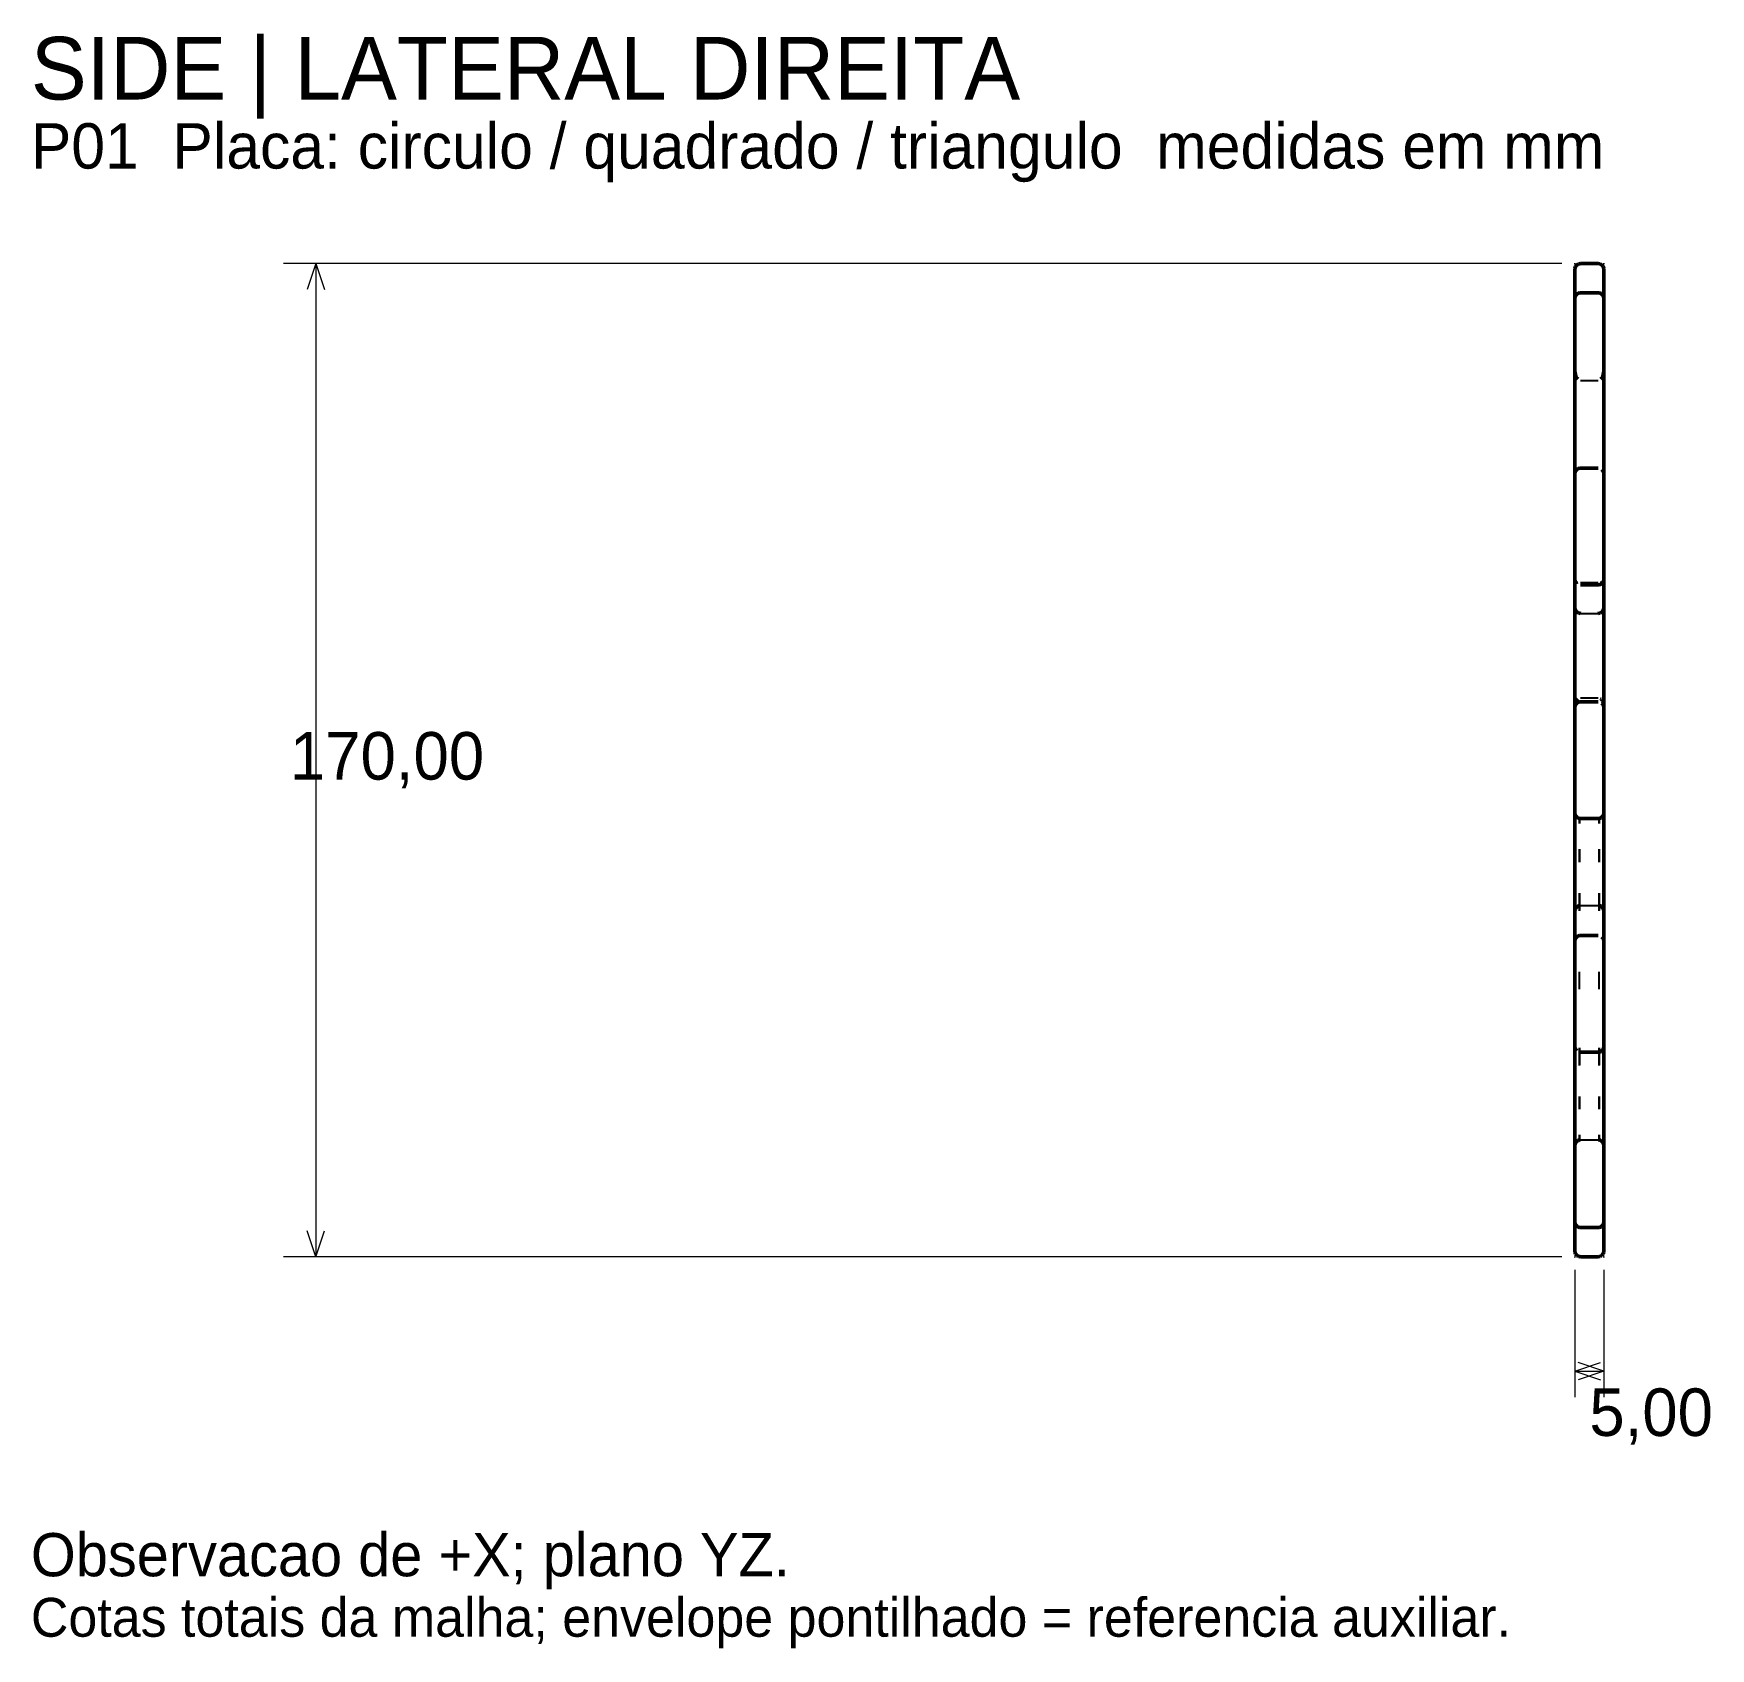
# Model space of a CAD drawing. Header units: millimetres. Extents: x 14 to 302, y 5 to 281.
import ezdxf

# ---------------------------------------------------------------- set-up
doc = ezdxf.new("R2010")
doc.units = ezdxf.units.MM
doc.linetypes.add('DOTTED', pattern=[1, 0, -1])
doc.linetypes.add('HIDDEN', pattern=[4.5, 3, -1.5])
for name, color, linetype, lineweight in [('HIDDEN', 8, 'HIDDEN', 25), ('REFERENCE', 8, 'DOTTED', 13), ('TEXT', 7, 'CONTINUOUS', 18), ('THIN', 7, 'CONTINUOUS', 18), ('VISIBLE', 7, 'CONTINUOUS', 50)]:
    doc.layers.add(name, color=color, linetype=linetype, lineweight=lineweight)

msp = doc.modelspace()

# ---------------------------------------------------------------- linework, layer by layer
at = {"layer": 'HIDDEN'}
for p, q in [((278.5, 236.57), (278.43, 236.41)), ((278.5, 236.57), (278.43, 236.41)), ((278.5, 236.57), (278.43, 236.41)), ((278.5, 236.57), (278.43, 236.41)), ((278.6, 236.71), (278.5, 236.57)), ((278.6, 236.71), (278.5, 236.57)), ((278.6, 236.71), (278.5, 236.57)), ((278.6, 236.71), (278.5, 236.57)), ((278.73, 236.83), (278.6, 236.71)), ((278.73, 236.83), (278.6, 236.71)), ((278.73, 236.83), (278.6, 236.71)), ((278.73, 236.83), (278.6, 236.71)), ((279.37, 237.07), (279.2, 237.05)), ((279.37, 237.07), (279.2, 237.05)), ((279.37, 237.07), (279.2, 237.05)), ((279.37, 237.07), (282.37, 237.07)), ((279.37, 237.07), (282.37, 237.07)), ((279.37, 237.07), (282.37, 237.07)), ((279.37, 237.07), (282.37, 237.07)), ((279.37, 237.07), (282.37, 237.07)), ((279.37, 237.07), (282.37, 237.07)), ((279.37, 237.07), (282.37, 237.07)), ((282.54, 237.05), (282.37, 237.07)), ((282.54, 237.05), (282.37, 237.07)), ((282.54, 237.05), (282.37, 237.07)), ((283.01, 236.83), (283.14, 236.71)), ((283.01, 236.83), (283.14, 236.71)), ((283.01, 236.83), (283.14, 236.71)), ((283.01, 236.83), (283.14, 236.71)), ((283.14, 236.71), (283.24, 236.57)), ((283.14, 236.71), (283.24, 236.57)), ((283.14, 236.71), (283.24, 236.57)), ((283.14, 236.71), (283.24, 236.57)), ((283.24, 236.57), (283.31, 236.41)), ((283.24, 236.57), (283.31, 236.41)), ((283.24, 236.57), (283.31, 236.41)), ((283.24, 236.57), (283.31, 236.41)), ((279.37, 222.07), (282.37, 222.07)), ((278.73, 206.83), (278.6, 206.71)), ((279.37, 207.07), (282.37, 207.07)), ((283.01, 206.83), (283.14, 206.71)), ((278.5, 206.57), (278.43, 206.41)), ((278.6, 206.71), (278.5, 206.57)), ((283.14, 206.71), (283.24, 206.57)), ((283.24, 206.57), (283.31, 206.41)), ((278.5, 187.57), (278.43, 187.72)), ((278.6, 187.42), (278.5, 187.57)), ((278.73, 187.3), (278.6, 187.42)), ((278.66, 187.41), (278.78, 187.44)), ((278.78, 187.44), (278.92, 187.46)), ((279.37, 187.5), (282.37, 187.5)), ((279.37, 187.07), (282.37, 187.07)), ((282.82, 187.46), (282.71, 187.48)), ((283.01, 187.3), (283.14, 187.42)), ((283.14, 187.42), (283.24, 187.57)), ((283.24, 187.57), (283.31, 187.72)), ((278.5, 182.68), (278.43, 182.84)), ((278.6, 182.54), (278.5, 182.68)), ((278.73, 182.42), (278.6, 182.54)), ((279.2, 182.2), (279.37, 182.18)), ((279.37, 182.18), (282.37, 182.18)), ((279.37, 182.18), (282.37, 182.18)), ((282.37, 182.18), (282.54, 182.2)), ((283.01, 182.42), (283.14, 182.54)), ((283.14, 182.54), (283.24, 182.68)), ((283.24, 182.68), (283.31, 182.84)), ((278.5, 166.57), (278.43, 166.41)), ((278.6, 166.71), (278.5, 166.57)), ((278.73, 166.83), (278.6, 166.71)), ((279.37, 167.73), (282.37, 167.73)), ((279.37, 167.07), (282.37, 167.07)), ((283.01, 166.83), (283.14, 166.71)), ((283.14, 166.71), (283.24, 166.57)), ((283.24, 166.57), (283.31, 166.41)), ((278.5, 147.57), (278.43, 147.72)), ((278.6, 147.42), (278.5, 147.57)), ((278.73, 147.3), (278.6, 147.42)), ((279.2, 147.08), (279.37, 147.07)), ((279.2, 146.22), (279.2, 146.86)), ((279.2, 146.86), (279.2, 146.22)), ((279.37, 147.07), (282.37, 147.07)), ((279.37, 147.07), (282.37, 147.07)), ((282.37, 147.07), (282.54, 147.08)), ((282.54, 146.86), (282.54, 146.22)), ((282.54, 146.22), (282.54, 146.86)), ((283.01, 147.3), (283.14, 147.42)), ((283.14, 147.42), (283.24, 147.57)), ((283.24, 147.57), (283.31, 147.72)), ((279.2, 139.62), (279.2, 141.83)), ((279.2, 141.83), (279.2, 139.62)), ((282.54, 139.62), (282.54, 141.83)), ((282.54, 141.83), (282.54, 139.62)), ((279.03, 132.12), (278.92, 132.07)), ((279.21, 132.17), (279.06, 132.13)), ((279.2, 131.28), (279.2, 134.31)), ((279.2, 134.31), (279.2, 131.28)), ((279.37, 132.18), (279.2, 132.17)), ((279.37, 132.18), (282.37, 132.18)), ((279.37, 132.18), (282.37, 132.18)), ((282.54, 132.17), (282.37, 132.18)), ((282.54, 131.28), (282.54, 134.31)), ((282.54, 134.31), (282.54, 131.28)), ((278.43, 131.53), (278.48, 131.64)), ((283.01, 131.95), (283.14, 131.83)), ((283.14, 131.83), (283.24, 131.68)), ((283.24, 131.68), (283.31, 131.53)), ((278.5, 126.57), (278.43, 126.41)), ((278.6, 126.71), (278.5, 126.57)), ((278.73, 126.83), (278.6, 126.71)), ((279.37, 127.07), (282.37, 127.07)), ((283.01, 126.83), (283.14, 126.71)), ((283.14, 126.71), (283.24, 126.57)), ((283.24, 126.57), (283.31, 126.41)), ((279.2, 117.84), (279.2, 121.29)), ((279.2, 117.84), (279.2, 121.29)), ((282.54, 117.84), (282.54, 121.29)), ((282.54, 117.84), (282.54, 121.29)), ((278.5, 107.57), (278.43, 107.72)), ((278.6, 107.42), (278.5, 107.57)), ((278.73, 107.3), (278.6, 107.42)), ((279.2, 107.85), (279.2, 104.82)), ((279.2, 104.82), (279.2, 107.85)), ((279.37, 107.07), (282.37, 107.07)), ((282.54, 107.85), (282.54, 104.82)), ((282.54, 104.82), (282.54, 107.85)), ((283.01, 107.3), (283.14, 107.42)), ((283.14, 107.42), (283.24, 107.57)), ((283.24, 107.57), (283.31, 107.72)), ((279.2, 99.51), (279.2, 97.3)), ((279.2, 97.3), (279.2, 99.51)), ((282.54, 99.51), (282.54, 97.3)), ((282.54, 97.3), (282.54, 99.51)), ((279.2, 92.91), (279.2, 92.27)), ((279.2, 92.27), (279.2, 92.91)), ((279.2, 92.05), (279.37, 92.07)), ((279.37, 92.07), (282.37, 92.07)), ((282.37, 92.07), (282.54, 92.05)), ((282.54, 92.91), (282.54, 92.27)), ((282.54, 92.27), (282.54, 92.91)), ((278.5, 77.57), (278.43, 77.72)), ((278.5, 77.57), (278.43, 77.72)), ((278.5, 77.57), (278.43, 77.72)), ((278.5, 77.57), (278.43, 77.72)), ((278.6, 77.42), (278.5, 77.57)), ((278.6, 77.42), (278.5, 77.57)), ((278.6, 77.42), (278.5, 77.57)), ((278.6, 77.42), (278.5, 77.57)), ((283.14, 77.42), (283.24, 77.57)), ((283.14, 77.42), (283.24, 77.57)), ((283.14, 77.42), (283.24, 77.57)), ((283.14, 77.42), (283.24, 77.57)), ((283.24, 77.57), (283.31, 77.72)), ((283.24, 77.57), (283.31, 77.72)), ((283.24, 77.57), (283.31, 77.72)), ((283.24, 77.57), (283.31, 77.72)), ((278.73, 77.3), (278.6, 77.42)), ((278.73, 77.3), (278.6, 77.42)), ((278.73, 77.3), (278.6, 77.42)), ((278.73, 77.3), (278.6, 77.42)), ((279.2, 77.08), (279.37, 77.07)), ((279.2, 77.08), (279.37, 77.07)), ((279.2, 77.08), (279.37, 77.07)), ((279.37, 77.07), (282.37, 77.07)), ((279.37, 77.07), (282.37, 77.07)), ((279.37, 77.07), (282.37, 77.07)), ((279.37, 77.07), (282.37, 77.07)), ((279.37, 77.07), (282.37, 77.07)), ((279.37, 77.07), (282.37, 77.07)), ((279.37, 77.07), (282.37, 77.07)), ((282.37, 77.07), (282.54, 77.08)), ((282.37, 77.07), (282.54, 77.08)), ((282.37, 77.07), (282.54, 77.08)), ((283.01, 77.3), (283.14, 77.42)), ((283.01, 77.3), (283.14, 77.42)), ((283.01, 77.3), (283.14, 77.42)), ((283.01, 77.3), (283.14, 77.42))]:
    msp.add_line(p, q, dxfattribs=at)
at = {"layer": 'REFERENCE'}
for p, q in [((278.37, 242.07), (283.37, 242.07)), ((278.37, 72.07), (278.37, 242.07)), ((283.37, 242.07), (283.37, 72.07)), ((283.37, 72.07), (278.37, 72.07))]:
    msp.add_line(p, q, dxfattribs=at)
at = {"layer": 'THIN'}
for p, q in [((276.15, 242.07), (57.28, 242.07)), ((62.83, 242.07), (61.35, 237.63)), ((62.83, 242.07), (62.83, 72.07)), ((62.83, 242.07), (64.3, 237.63)), ((62.83, 72.07), (61.35, 76.5)), ((62.83, 72.07), (64.3, 76.5)), ((276.15, 72.07), (57.28, 72.07)), ((278.37, 69.85), (278.37, 48.04)), ((283.37, 69.85), (283.37, 48.04)), ((278.37, 52.48), (282.8, 53.96)), ((278.37, 52.48), (283.37, 52.48)), ((278.37, 52.48), (282.8, 51)), ((283.37, 52.48), (278.93, 53.96)), ((283.37, 52.48), (278.93, 51))]:
    msp.add_line(p, q, dxfattribs=at)
at = {"layer": 'VISIBLE'}
for p, q in [((278.37, 241.07), (278.38, 241.24)), ((278.37, 241.07), (278.38, 241.24)), ((278.37, 241.07), (278.38, 241.24)), ((278.37, 241.07), (278.38, 241.24)), ((278.38, 241.24), (278.43, 241.41)), ((278.38, 241.24), (278.43, 241.41)), ((278.38, 241.24), (278.43, 241.41)), ((278.38, 241.24), (278.43, 241.41)), ((278.43, 241.41), (278.5, 241.57)), ((278.43, 241.41), (278.5, 241.57)), ((278.43, 241.41), (278.5, 241.57)), ((278.43, 241.41), (278.5, 241.57)), ((278.5, 241.57), (278.6, 241.71)), ((278.5, 241.57), (278.6, 241.71)), ((278.5, 241.57), (278.6, 241.71)), ((278.5, 241.57), (278.6, 241.71)), ((278.6, 241.71), (278.73, 241.83)), ((278.6, 241.71), (278.73, 241.83)), ((278.6, 241.71), (278.73, 241.83)), ((278.6, 241.71), (278.73, 241.83)), ((278.73, 241.83), (278.87, 241.93)), ((278.73, 241.83), (278.87, 241.93)), ((278.73, 241.83), (278.87, 241.93)), ((278.73, 241.83), (278.87, 241.93)), ((278.87, 241.93), (279.03, 242)), ((278.87, 241.93), (279.03, 242)), ((278.87, 241.93), (279.03, 242)), ((278.87, 241.93), (279.03, 242)), ((279.03, 242), (279.2, 242.05)), ((279.03, 242), (279.2, 242.05)), ((279.03, 242), (279.2, 242.05)), ((279.03, 242), (279.2, 242.05)), ((279.2, 242.05), (279.37, 242.07)), ((279.2, 242.05), (279.37, 242.07)), ((279.2, 242.05), (279.37, 242.07)), ((279.2, 242.05), (279.37, 242.07)), ((279.37, 242.07), (282.37, 242.07)), ((279.37, 242.07), (282.37, 242.07)), ((279.37, 242.07), (282.37, 242.07)), ((279.37, 242.07), (282.37, 242.07)), ((282.37, 242.07), (282.54, 242.05)), ((282.37, 242.07), (282.54, 242.05)), ((282.37, 242.07), (282.54, 242.05)), ((282.37, 242.07), (282.54, 242.05)), ((282.54, 242.05), (282.71, 242)), ((282.54, 242.05), (282.71, 242)), ((282.54, 242.05), (282.71, 242)), ((282.54, 242.05), (282.71, 242)), ((282.71, 242), (282.87, 241.93)), ((282.71, 242), (282.87, 241.93)), ((282.71, 242), (282.87, 241.93)), ((282.71, 242), (282.87, 241.93)), ((282.87, 241.93), (283.01, 241.83)), ((282.87, 241.93), (283.01, 241.83)), ((282.87, 241.93), (283.01, 241.83)), ((282.87, 241.93), (283.01, 241.83)), ((283.01, 241.83), (283.14, 241.71)), ((283.01, 241.83), (283.14, 241.71)), ((283.01, 241.83), (283.14, 241.71)), ((283.01, 241.83), (283.14, 241.71)), ((283.14, 241.71), (283.24, 241.57)), ((283.14, 241.71), (283.24, 241.57)), ((283.14, 241.71), (283.24, 241.57)), ((283.14, 241.71), (283.24, 241.57)), ((283.24, 241.57), (283.31, 241.41)), ((283.24, 241.57), (283.31, 241.41)), ((283.24, 241.57), (283.31, 241.41)), ((283.24, 241.57), (283.31, 241.41)), ((283.31, 241.41), (283.35, 241.24)), ((283.31, 241.41), (283.35, 241.24)), ((283.31, 241.41), (283.35, 241.24)), ((283.31, 241.41), (283.35, 241.24)), ((283.35, 241.24), (283.37, 241.07)), ((283.35, 241.24), (283.37, 241.07)), ((283.35, 241.24), (283.37, 241.07)), ((283.35, 241.24), (283.37, 241.07)), ((278.37, 236.07), (278.37, 241.07)), ((278.37, 236.07), (278.37, 241.07)), ((278.37, 236.07), (278.37, 241.07)), ((278.37, 236.07), (278.37, 241.07)), ((283.37, 236.07), (283.37, 241.07)), ((283.37, 236.07), (283.37, 241.07)), ((283.37, 236.07), (283.37, 241.07)), ((283.37, 236.07), (283.37, 241.07)), ((278.37, 236.07), (278.38, 236.24)), ((278.37, 236.07), (278.38, 236.24)), ((278.37, 236.07), (278.38, 236.24)), ((278.37, 236.07), (278.38, 236.24)), ((278.37, 236.07), (278.38, 236.24)), ((278.37, 206.07), (278.37, 236.07)), ((278.38, 236.24), (278.43, 236.41)), ((278.38, 236.24), (278.43, 236.41)), ((278.38, 236.24), (278.43, 236.41)), ((278.38, 236.24), (278.43, 236.41)), ((278.38, 236.24), (278.43, 236.41)), ((278.43, 236.41), (278.5, 236.57)), ((278.43, 236.41), (278.5, 236.57)), ((278.43, 236.41), (278.5, 236.57)), ((278.43, 236.41), (278.5, 236.57)), ((278.43, 236.41), (278.5, 236.57)), ((278.5, 236.57), (278.6, 236.71)), ((278.5, 236.57), (278.6, 236.71)), ((278.5, 236.57), (278.6, 236.71)), ((278.5, 236.57), (278.6, 236.71)), ((278.5, 236.57), (278.6, 236.71)), ((278.6, 236.71), (278.73, 236.83)), ((278.6, 236.71), (278.73, 236.83)), ((278.6, 236.71), (278.73, 236.83)), ((278.6, 236.71), (278.73, 236.83)), ((278.6, 236.71), (278.73, 236.83)), ((278.87, 236.93), (278.73, 236.83)), ((278.87, 236.93), (278.73, 236.83)), ((278.87, 236.93), (278.73, 236.83)), ((278.87, 236.93), (278.73, 236.83)), ((278.73, 236.83), (278.87, 236.93)), ((279.03, 237), (278.87, 236.93)), ((279.03, 237), (278.87, 236.93)), ((279.03, 237), (278.87, 236.93)), ((278.87, 236.93), (279.03, 237)), ((279.03, 237), (278.87, 236.93)), ((279.2, 237.05), (279.03, 237)), ((279.2, 237.05), (279.03, 237)), ((279.2, 237.05), (279.03, 237)), ((279.2, 237.05), (279.03, 237)), ((279.03, 237), (279.2, 237.05)), ((279.37, 237.07), (279.2, 237.05)), ((279.37, 237.07), (279.2, 237.05)), ((279.37, 237.07), (279.2, 237.05)), ((279.2, 237.05), (279.37, 237.07)), ((279.37, 237.07), (279.2, 237.05)), ((279.37, 237.07), (282.37, 237.07)), ((279.37, 237.07), (282.37, 237.07)), ((282.54, 237.05), (282.37, 237.07)), ((282.54, 237.05), (282.37, 237.07)), ((282.54, 237.05), (282.37, 237.07)), ((282.71, 237), (282.54, 237.05)), ((282.71, 237), (282.54, 237.05)), ((282.71, 237), (282.54, 237.05)), ((282.87, 236.93), (282.71, 237)), ((282.87, 236.93), (282.71, 237)), ((282.87, 236.93), (282.71, 237)), ((283.01, 236.83), (282.87, 236.93)), ((283.01, 236.83), (282.87, 236.93)), ((283.01, 236.83), (282.87, 236.93)), ((283.14, 236.71), (283.01, 236.83)), ((283.14, 236.71), (283.01, 236.83)), ((283.14, 236.71), (283.01, 236.83)), ((283.14, 236.71), (283.01, 236.83)), ((283.01, 236.83), (283.14, 236.71)), ((283.24, 236.57), (283.14, 236.71)), ((283.24, 236.57), (283.14, 236.71)), ((283.24, 236.57), (283.14, 236.71)), ((283.24, 236.57), (283.14, 236.71)), ((283.14, 236.71), (283.24, 236.57)), ((283.31, 236.41), (283.24, 236.57)), ((283.31, 236.41), (283.24, 236.57)), ((283.31, 236.41), (283.24, 236.57)), ((283.31, 236.41), (283.24, 236.57)), ((283.24, 236.57), (283.31, 236.41)), ((283.35, 236.24), (283.31, 236.41)), ((283.35, 236.24), (283.31, 236.41)), ((283.35, 236.24), (283.31, 236.41)), ((283.35, 236.24), (283.31, 236.41)), ((283.31, 236.41), (283.35, 236.24)), ((283.37, 236.07), (283.35, 236.24)), ((283.37, 236.07), (283.35, 236.24)), ((283.37, 236.07), (283.35, 236.24)), ((283.37, 236.07), (283.35, 236.24)), ((283.35, 236.24), (283.37, 236.07)), ((283.37, 206.07), (283.37, 236.07)), ((278.37, 187.19), (278.37, 223.93)), ((278.38, 223.64), (278.37, 223.93)), ((278.42, 223.35), (278.38, 223.64)), ((278.48, 223.08), (278.42, 223.35)), ((278.56, 222.83), (278.48, 223.08)), ((278.66, 222.61), (278.56, 222.83)), ((278.78, 222.42), (278.66, 222.61)), ((278.92, 222.27), (278.78, 222.42)), ((282.82, 222.27), (282.96, 222.42)), ((282.96, 222.42), (283.08, 222.61)), ((283.08, 222.61), (283.18, 222.83)), ((283.18, 222.83), (283.26, 223.08)), ((283.26, 223.08), (283.32, 223.36)), ((283.32, 223.36), (283.36, 223.64)), ((283.36, 223.64), (283.37, 223.93)), ((283.37, 187.19), (283.37, 223.93)), ((278.6, 206.71), (278.73, 206.83)), ((278.6, 206.71), (278.73, 206.83)), ((278.87, 206.93), (278.73, 206.83)), ((278.73, 206.83), (278.87, 206.93)), ((278.87, 206.93), (279.03, 207)), ((279.03, 207), (278.87, 206.93)), ((279.2, 207.05), (279.03, 207)), ((279.03, 207), (279.2, 207.05)), ((279.2, 207.05), (279.37, 207.07)), ((279.37, 207.07), (279.2, 207.05)), ((279.37, 207.07), (282.37, 207.07)), ((279.37, 207.07), (282.37, 207.07)), ((283.14, 206.71), (283.01, 206.83)), ((283.01, 206.83), (283.14, 206.71)), ((278.37, 206.07), (278.38, 206.24)), ((278.37, 206.07), (278.38, 206.24)), ((278.37, 188.07), (278.37, 206.07)), ((278.38, 206.24), (278.43, 206.41)), ((278.38, 206.24), (278.43, 206.41)), ((278.43, 206.41), (278.5, 206.57)), ((278.43, 206.41), (278.5, 206.57)), ((278.5, 206.57), (278.6, 206.71)), ((278.5, 206.57), (278.6, 206.71)), ((283.24, 206.57), (283.14, 206.71)), ((283.14, 206.71), (283.24, 206.57)), ((283.31, 206.41), (283.24, 206.57)), ((283.24, 206.57), (283.31, 206.41)), ((283.35, 206.24), (283.31, 206.41)), ((283.31, 206.41), (283.35, 206.24)), ((283.37, 206.07), (283.35, 206.24)), ((283.35, 206.24), (283.37, 206.07)), ((283.37, 188.07), (283.37, 206.07)), ((278.37, 166.07), (278.37, 188.07)), ((278.37, 188.07), (278.38, 187.89)), ((278.37, 188.07), (278.38, 187.89)), ((278.37, 187.19), (278.37, 166.18)), ((278.38, 187.89), (278.43, 187.72)), ((278.38, 187.89), (278.43, 187.72)), ((278.43, 187.72), (278.5, 187.57)), ((278.43, 187.72), (278.5, 187.57)), ((278.5, 187.57), (278.6, 187.42)), ((278.5, 187.57), (278.6, 187.42)), ((278.6, 187.42), (278.73, 187.3)), ((278.6, 187.42), (278.73, 187.3)), ((279.37, 187.07), (282.37, 187.07)), ((279.37, 187.07), (282.37, 187.07)), ((282.37, 187.07), (282.54, 187.08)), ((282.37, 187.07), (282.54, 187.08)), ((282.54, 187.08), (282.71, 187.13)), ((282.54, 187.08), (282.71, 187.13)), ((282.71, 187.13), (282.87, 187.2)), ((282.71, 187.13), (282.87, 187.2)), ((282.87, 187.2), (283.01, 187.3)), ((282.87, 187.2), (283.01, 187.3)), ((283.01, 187.3), (283.14, 187.42)), ((283.14, 187.42), (283.01, 187.3)), ((283.14, 187.42), (283.24, 187.57)), ((283.24, 187.57), (283.14, 187.42)), ((283.24, 187.57), (283.31, 187.72)), ((283.31, 187.72), (283.24, 187.57)), ((283.31, 187.72), (283.35, 187.89)), ((283.35, 187.89), (283.31, 187.72)), ((283.35, 187.89), (283.37, 188.07)), ((283.37, 188.07), (283.35, 187.89)), ((283.37, 166.07), (283.37, 188.07)), ((283.37, 187.19), (283.37, 166.18)), ((278.37, 131.18), (278.37, 183.18)), ((278.37, 183.18), (278.38, 183.01)), ((278.38, 183.01), (278.43, 182.84)), ((278.43, 182.84), (278.5, 182.68)), ((278.5, 182.68), (278.6, 182.54)), ((278.6, 182.54), (278.73, 182.42)), ((278.73, 182.42), (278.87, 182.32)), ((278.87, 182.32), (279.03, 182.24)), ((279.03, 182.24), (279.2, 182.2)), ((279.2, 182.2), (279.37, 182.18)), ((282.37, 182.18), (282.54, 182.2)), ((282.54, 182.2), (282.71, 182.24)), ((282.71, 182.24), (282.87, 182.32)), ((282.87, 182.32), (283.01, 182.42)), ((283.14, 182.54), (283.01, 182.42)), ((283.24, 182.68), (283.14, 182.54)), ((283.31, 182.84), (283.24, 182.68)), ((283.35, 183.01), (283.31, 182.84)), ((283.37, 183.18), (283.35, 183.01)), ((283.37, 131.18), (283.37, 183.18)), ((278.42, 166.65), (278.38, 166.42)), ((278.48, 166.88), (278.42, 166.65)), ((278.43, 166.41), (278.5, 166.57)), ((278.43, 166.41), (278.5, 166.57)), ((278.56, 167.09), (278.48, 166.88)), ((278.5, 166.57), (278.6, 166.71)), ((278.5, 166.57), (278.6, 166.71)), ((278.66, 167.28), (278.56, 167.09)), ((278.6, 166.71), (278.73, 166.83)), ((278.6, 166.71), (278.73, 166.83)), ((278.78, 167.44), (278.66, 167.28)), ((278.87, 166.93), (278.73, 166.83)), ((278.73, 166.83), (278.87, 166.93)), ((278.92, 167.56), (278.78, 167.44)), ((278.87, 166.93), (279.03, 167)), ((279.03, 167), (278.87, 166.93)), ((279.2, 167.05), (279.03, 167)), ((279.03, 167), (279.2, 167.05)), ((279.2, 167.05), (279.37, 167.07)), ((279.37, 167.07), (279.2, 167.05)), ((279.37, 167.07), (282.37, 167.07)), ((279.37, 167.07), (282.37, 167.07)), ((282.71, 167.64), (282.82, 167.56)), ((282.87, 167.52), (282.96, 167.44)), ((283.01, 167.37), (283.08, 167.28)), ((283.14, 166.71), (283.01, 166.83)), ((283.01, 166.83), (283.14, 166.71)), ((283.08, 167.28), (283.14, 167.18)), ((283.24, 166.57), (283.14, 166.71)), ((283.14, 166.71), (283.24, 166.57)), ((283.18, 167.09), (283.24, 166.96)), ((283.31, 166.41), (283.24, 166.57)), ((283.24, 166.57), (283.31, 166.41)), ((283.26, 166.88), (283.31, 166.71)), ((283.32, 166.66), (283.35, 166.45)), ((278.38, 166.42), (278.37, 166.18)), ((278.37, 166.07), (278.38, 166.24)), ((278.37, 166.07), (278.38, 166.24)), ((278.37, 148.07), (278.37, 166.07)), ((278.38, 166.24), (278.43, 166.41)), ((278.38, 166.24), (278.43, 166.41)), ((283.35, 166.24), (283.31, 166.41)), ((283.31, 166.41), (283.35, 166.24)), ((283.37, 166.07), (283.35, 166.24)), ((283.35, 166.24), (283.37, 166.07)), ((283.36, 166.42), (283.37, 166.18)), ((283.37, 148.07), (283.37, 166.07)), ((278.37, 126.07), (278.37, 148.07)), ((278.37, 147.84), (278.37, 148.07)), ((278.37, 148.07), (278.38, 147.89)), ((278.37, 148.07), (278.38, 147.89)), ((278.37, 148.07), (278.38, 147.89)), ((278.37, 147.17), (278.37, 147.84)), ((278.37, 146.06), (278.37, 147.17)), ((278.38, 147.89), (278.43, 147.72)), ((278.38, 147.89), (278.43, 147.72)), ((278.38, 147.89), (278.43, 147.72)), ((278.43, 147.72), (278.5, 147.57)), ((278.43, 147.72), (278.5, 147.57)), ((278.43, 147.72), (278.5, 147.57)), ((278.5, 147.57), (278.6, 147.42)), ((278.5, 147.57), (278.6, 147.42)), ((278.5, 147.57), (278.6, 147.42)), ((278.6, 147.42), (278.73, 147.3)), ((278.6, 147.42), (278.73, 147.3)), ((278.6, 147.42), (278.73, 147.3)), ((278.73, 147.3), (278.87, 147.2)), ((278.87, 147.2), (279.03, 147.13)), ((279.03, 147.13), (279.2, 147.08)), ((279.2, 147.08), (279.37, 147.07)), ((279.37, 147.07), (282.37, 147.07)), ((279.37, 147.07), (282.37, 147.07)), ((282.37, 147.07), (282.54, 147.08)), ((282.37, 147.07), (282.54, 147.08)), ((282.37, 147.07), (282.54, 147.08)), ((282.54, 147.08), (282.71, 147.13)), ((282.54, 147.08), (282.71, 147.13)), ((282.54, 147.08), (282.71, 147.13)), ((282.71, 147.13), (282.87, 147.2)), ((282.71, 147.13), (282.87, 147.2)), ((282.71, 147.13), (282.87, 147.2)), ((282.87, 147.2), (283.01, 147.3)), ((282.87, 147.2), (283.01, 147.3)), ((282.87, 147.2), (283.01, 147.3)), ((283.01, 147.3), (283.14, 147.42)), ((283.14, 147.42), (283.01, 147.3)), ((283.01, 147.3), (283.14, 147.42)), ((283.14, 147.42), (283.24, 147.57)), ((283.24, 147.57), (283.14, 147.42)), ((283.14, 147.42), (283.24, 147.57)), ((283.24, 147.57), (283.31, 147.72)), ((283.31, 147.72), (283.24, 147.57)), ((283.24, 147.57), (283.31, 147.72)), ((283.31, 147.72), (283.35, 147.89)), ((283.35, 147.89), (283.31, 147.72)), ((283.31, 147.72), (283.35, 147.89)), ((283.35, 147.89), (283.37, 148.07)), ((283.37, 148.07), (283.35, 147.89)), ((283.35, 147.89), (283.37, 148.07)), ((283.37, 126.07), (283.37, 148.07)), ((283.37, 147.84), (283.37, 148.07)), ((283.37, 147.17), (283.37, 147.84)), ((283.37, 146.06), (283.37, 147.17)), ((278.37, 144.54), (278.37, 146.06)), ((278.37, 142.62), (278.37, 144.54)), ((283.37, 144.54), (283.37, 146.06)), ((283.37, 142.62), (283.37, 144.54)), ((278.37, 140.34), (278.37, 142.62)), ((283.37, 140.34), (283.37, 142.62)), ((278.37, 137.73), (278.37, 140.34)), ((283.37, 137.73), (283.37, 140.34)), ((278.37, 134.84), (278.37, 137.73)), ((283.37, 134.84), (283.37, 137.73)), ((278.37, 131.7), (278.37, 134.84)), ((278.92, 132.07), (278.78, 131.99)), ((279.06, 132.13), (278.92, 132.07)), ((279.03, 132.12), (278.92, 132.07)), ((278.92, 132.07), (279.03, 132.12)), ((279.21, 132.17), (279.06, 132.13)), ((279.37, 132.18), (279.2, 132.17)), ((282.54, 132.17), (282.37, 132.18)), ((282.71, 132.12), (282.54, 132.17)), ((282.87, 132.05), (282.71, 132.12)), ((283.37, 131.7), (283.37, 134.84)), ((278.37, 128.37), (278.37, 131.7)), ((278.37, 131.18), (278.38, 131.36)), ((278.42, 131.49), (278.38, 131.36)), ((278.42, 131.49), (278.38, 131.36)), ((278.42, 131.49), (278.38, 131.34)), ((278.48, 131.64), (278.42, 131.49)), ((278.48, 131.64), (278.43, 131.53)), ((278.48, 131.64), (278.43, 131.53)), ((278.56, 131.77), (278.48, 131.64)), ((278.66, 131.89), (278.56, 131.77)), ((278.78, 131.99), (278.66, 131.89)), ((283.01, 131.95), (282.87, 132.05)), ((283.14, 131.83), (283.01, 131.95)), ((283.24, 131.68), (283.14, 131.83)), ((283.31, 131.53), (283.24, 131.68)), ((283.35, 131.36), (283.31, 131.53)), ((283.37, 131.18), (283.35, 131.36)), ((283.37, 128.37), (283.37, 131.7)), ((278.37, 124.91), (278.37, 128.37)), ((278.38, 126.24), (278.43, 126.41)), ((278.38, 126.24), (278.43, 126.41)), ((278.43, 126.41), (278.5, 126.57)), ((278.43, 126.41), (278.5, 126.57)), ((278.5, 126.57), (278.6, 126.71)), ((278.5, 126.57), (278.6, 126.71)), ((278.6, 126.71), (278.73, 126.83)), ((278.6, 126.71), (278.73, 126.83)), ((278.87, 126.93), (278.73, 126.83)), ((278.73, 126.83), (278.87, 126.93)), ((278.87, 126.93), (279.03, 127)), ((279.03, 127), (278.87, 126.93)), ((279.2, 127.05), (279.03, 127)), ((279.03, 127), (279.2, 127.05)), ((279.2, 127.05), (279.37, 127.07)), ((279.37, 127.07), (279.2, 127.05)), ((279.37, 127.07), (282.37, 127.07)), ((279.37, 127.07), (282.37, 127.07)), ((283.14, 126.71), (283.01, 126.83)), ((283.01, 126.83), (283.14, 126.71)), ((283.24, 126.57), (283.14, 126.71)), ((283.14, 126.71), (283.24, 126.57)), ((283.31, 126.41), (283.24, 126.57)), ((283.24, 126.57), (283.31, 126.41)), ((283.35, 126.24), (283.31, 126.41)), ((283.31, 126.41), (283.35, 126.24)), ((283.37, 124.91), (283.37, 128.37)), ((278.37, 126.07), (278.38, 126.24)), ((278.37, 126.07), (278.38, 126.24)), ((278.37, 108.07), (278.37, 126.07)), ((278.37, 121.35), (278.37, 124.91)), ((283.37, 126.07), (283.35, 126.24)), ((283.35, 126.24), (283.37, 126.07)), ((283.37, 108.07), (283.37, 126.07)), ((283.37, 121.35), (283.37, 124.91)), ((278.37, 117.78), (278.37, 121.35)), ((283.37, 117.78), (283.37, 121.35)), ((278.37, 117.78), (278.37, 114.22)), ((283.37, 117.78), (283.37, 114.22)), ((278.37, 114.22), (278.37, 110.76)), ((283.37, 114.22), (283.37, 110.76)), ((278.37, 110.76), (278.37, 107.43)), ((283.37, 110.76), (283.37, 107.43)), ((278.37, 78.07), (278.37, 108.07)), ((278.37, 108.07), (278.38, 107.89)), ((278.37, 108.07), (278.38, 107.89)), ((278.37, 107.43), (278.37, 104.29)), ((278.38, 107.89), (278.43, 107.72)), ((278.38, 107.89), (278.43, 107.72)), ((278.43, 107.72), (278.5, 107.57)), ((278.43, 107.72), (278.5, 107.57)), ((278.5, 107.57), (278.6, 107.42)), ((278.5, 107.57), (278.6, 107.42)), ((278.6, 107.42), (278.73, 107.3)), ((278.6, 107.42), (278.73, 107.3)), ((279.37, 107.07), (282.37, 107.07)), ((279.37, 107.07), (282.37, 107.07)), ((282.37, 107.07), (282.54, 107.08)), ((282.37, 107.07), (282.54, 107.08)), ((282.54, 107.08), (282.71, 107.13)), ((282.54, 107.08), (282.71, 107.13)), ((282.71, 107.13), (282.87, 107.2)), ((282.71, 107.13), (282.87, 107.2)), ((282.87, 107.2), (283.01, 107.3)), ((282.87, 107.2), (283.01, 107.3)), ((283.14, 107.42), (283.01, 107.3)), ((283.01, 107.3), (283.14, 107.42)), ((283.24, 107.57), (283.14, 107.42)), ((283.14, 107.42), (283.24, 107.57)), ((283.31, 107.72), (283.24, 107.57)), ((283.24, 107.57), (283.31, 107.72)), ((283.35, 107.89), (283.31, 107.72)), ((283.31, 107.72), (283.35, 107.89)), ((283.37, 108.07), (283.35, 107.89)), ((283.35, 107.89), (283.37, 108.07)), ((283.37, 78.07), (283.37, 108.07)), ((283.37, 107.43), (283.37, 104.29)), ((278.37, 104.29), (278.37, 101.4)), ((283.37, 104.29), (283.37, 101.4)), ((278.37, 101.4), (278.37, 98.79)), ((283.37, 101.4), (283.37, 98.79)), ((278.37, 98.79), (278.37, 96.51)), ((283.37, 98.79), (283.37, 96.51)), ((278.37, 96.51), (278.37, 94.59)), ((283.37, 96.51), (283.37, 94.59)), ((278.37, 94.59), (278.37, 93.07)), ((278.37, 93.07), (278.37, 91.96)), ((278.37, 91.96), (278.37, 91.29)), ((278.73, 91.83), (278.87, 91.93)), ((278.87, 91.93), (279.03, 92)), ((279.03, 92), (279.2, 92.05)), ((279.2, 92.05), (279.37, 92.07)), ((282.37, 92.07), (282.54, 92.05)), ((282.54, 92.05), (282.71, 92)), ((282.71, 92), (282.87, 91.93)), ((282.87, 91.93), (283.01, 91.83)), ((283.37, 94.59), (283.37, 93.07)), ((283.37, 93.07), (283.37, 91.96)), ((283.37, 91.96), (283.37, 91.29)), ((278.37, 91.29), (278.37, 91.07)), ((278.37, 91.07), (278.38, 91.24)), ((278.38, 91.24), (278.43, 91.41)), ((278.43, 91.41), (278.5, 91.57)), ((278.5, 91.57), (278.6, 91.71)), ((278.6, 91.71), (278.73, 91.83)), ((283.01, 91.83), (283.14, 91.71)), ((283.14, 91.71), (283.24, 91.57)), ((283.24, 91.57), (283.31, 91.41)), ((283.31, 91.41), (283.35, 91.24)), ((283.35, 91.24), (283.37, 91.07)), ((283.37, 91.29), (283.37, 91.07)), ((278.37, 73.07), (278.37, 78.07)), ((278.37, 73.07), (278.37, 78.07)), ((278.37, 73.07), (278.37, 78.07)), ((278.37, 73.07), (278.37, 78.07)), ((278.37, 78.07), (278.38, 77.89)), ((278.37, 78.07), (278.38, 77.89)), ((278.37, 78.07), (278.38, 77.89)), ((278.37, 78.07), (278.38, 77.89)), ((278.37, 78.07), (278.38, 77.89)), ((278.38, 77.89), (278.43, 77.72)), ((278.38, 77.89), (278.43, 77.72)), ((278.38, 77.89), (278.43, 77.72)), ((278.38, 77.89), (278.43, 77.72)), ((278.38, 77.89), (278.43, 77.72)), ((278.43, 77.72), (278.5, 77.57)), ((278.43, 77.72), (278.5, 77.57)), ((278.43, 77.72), (278.5, 77.57)), ((278.43, 77.72), (278.5, 77.57)), ((278.43, 77.72), (278.5, 77.57)), ((278.5, 77.57), (278.6, 77.42)), ((278.5, 77.57), (278.6, 77.42)), ((278.5, 77.57), (278.6, 77.42)), ((278.5, 77.57), (278.6, 77.42)), ((278.5, 77.57), (278.6, 77.42)), ((283.24, 77.57), (283.14, 77.42)), ((283.24, 77.57), (283.14, 77.42)), ((283.24, 77.57), (283.14, 77.42)), ((283.24, 77.57), (283.14, 77.42)), ((283.14, 77.42), (283.24, 77.57)), ((283.31, 77.72), (283.24, 77.57)), ((283.31, 77.72), (283.24, 77.57)), ((283.31, 77.72), (283.24, 77.57)), ((283.31, 77.72), (283.24, 77.57)), ((283.24, 77.57), (283.31, 77.72)), ((283.35, 77.89), (283.31, 77.72)), ((283.35, 77.89), (283.31, 77.72)), ((283.35, 77.89), (283.31, 77.72)), ((283.35, 77.89), (283.31, 77.72)), ((283.31, 77.72), (283.35, 77.89)), ((283.37, 78.07), (283.35, 77.89)), ((283.37, 78.07), (283.35, 77.89)), ((283.37, 78.07), (283.35, 77.89)), ((283.37, 78.07), (283.35, 77.89)), ((283.35, 77.89), (283.37, 78.07)), ((283.37, 73.07), (283.37, 78.07)), ((283.37, 73.07), (283.37, 78.07)), ((283.37, 73.07), (283.37, 78.07)), ((283.37, 73.07), (283.37, 78.07)), ((278.6, 77.42), (278.73, 77.3)), ((278.6, 77.42), (278.73, 77.3)), ((278.6, 77.42), (278.73, 77.3)), ((278.6, 77.42), (278.73, 77.3)), ((278.6, 77.42), (278.73, 77.3)), ((278.73, 77.3), (278.87, 77.2)), ((278.73, 77.3), (278.87, 77.2)), ((278.73, 77.3), (278.87, 77.2)), ((278.87, 77.2), (279.03, 77.13)), ((278.87, 77.2), (279.03, 77.13)), ((278.87, 77.2), (279.03, 77.13)), ((279.03, 77.13), (279.2, 77.08)), ((279.03, 77.13), (279.2, 77.08)), ((279.03, 77.13), (279.2, 77.08)), ((279.2, 77.08), (279.37, 77.07)), ((279.2, 77.08), (279.37, 77.07)), ((279.2, 77.08), (279.37, 77.07)), ((279.37, 77.07), (282.37, 77.07)), ((279.37, 77.07), (282.37, 77.07)), ((282.37, 77.07), (282.54, 77.08)), ((282.37, 77.07), (282.54, 77.08)), ((282.37, 77.07), (282.54, 77.08)), ((282.37, 77.07), (282.54, 77.08)), ((282.37, 77.07), (282.54, 77.08)), ((282.54, 77.08), (282.71, 77.13)), ((282.54, 77.08), (282.71, 77.13)), ((282.54, 77.08), (282.71, 77.13)), ((282.54, 77.08), (282.71, 77.13)), ((282.54, 77.08), (282.71, 77.13)), ((282.71, 77.13), (282.87, 77.2)), ((282.71, 77.13), (282.87, 77.2)), ((282.71, 77.13), (282.87, 77.2)), ((282.71, 77.13), (282.87, 77.2)), ((282.71, 77.13), (282.87, 77.2)), ((282.87, 77.2), (283.01, 77.3)), ((282.87, 77.2), (283.01, 77.3)), ((282.87, 77.2), (283.01, 77.3)), ((282.87, 77.2), (283.01, 77.3)), ((282.87, 77.2), (283.01, 77.3)), ((283.14, 77.42), (283.01, 77.3)), ((283.14, 77.42), (283.01, 77.3)), ((283.14, 77.42), (283.01, 77.3)), ((283.14, 77.42), (283.01, 77.3)), ((283.01, 77.3), (283.14, 77.42)), ((278.37, 73.07), (278.38, 72.89)), ((278.37, 73.07), (278.38, 72.89)), ((278.37, 73.07), (278.38, 72.89)), ((278.37, 73.07), (278.38, 72.89)), ((278.38, 72.89), (278.43, 72.72)), ((278.38, 72.89), (278.43, 72.72)), ((278.38, 72.89), (278.43, 72.72)), ((278.38, 72.89), (278.43, 72.72)), ((278.43, 72.72), (278.5, 72.57)), ((278.43, 72.72), (278.5, 72.57)), ((278.43, 72.72), (278.5, 72.57)), ((278.43, 72.72), (278.5, 72.57)), ((278.5, 72.57), (278.6, 72.42)), ((278.5, 72.57), (278.6, 72.42)), ((278.5, 72.57), (278.6, 72.42)), ((278.5, 72.57), (278.6, 72.42)), ((278.6, 72.42), (278.73, 72.3)), ((278.6, 72.42), (278.73, 72.3)), ((278.6, 72.42), (278.73, 72.3)), ((278.6, 72.42), (278.73, 72.3)), ((278.73, 72.3), (278.87, 72.2)), ((278.73, 72.3), (278.87, 72.2)), ((278.73, 72.3), (278.87, 72.2)), ((278.73, 72.3), (278.87, 72.2)), ((278.87, 72.2), (279.03, 72.13)), ((278.87, 72.2), (279.03, 72.13)), ((278.87, 72.2), (279.03, 72.13)), ((278.87, 72.2), (279.03, 72.13)), ((279.03, 72.13), (279.2, 72.08)), ((279.03, 72.13), (279.2, 72.08)), ((279.03, 72.13), (279.2, 72.08)), ((279.03, 72.13), (279.2, 72.08)), ((279.2, 72.08), (279.37, 72.07)), ((279.2, 72.08), (279.37, 72.07)), ((279.2, 72.08), (279.37, 72.07)), ((279.2, 72.08), (279.37, 72.07)), ((279.37, 72.07), (282.37, 72.07)), ((279.37, 72.07), (282.37, 72.07)), ((279.37, 72.07), (282.37, 72.07)), ((279.37, 72.07), (282.37, 72.07)), ((282.37, 72.07), (282.54, 72.08)), ((282.37, 72.07), (282.54, 72.08)), ((282.37, 72.07), (282.54, 72.08)), ((282.37, 72.07), (282.54, 72.08)), ((282.54, 72.08), (282.71, 72.13)), ((282.54, 72.08), (282.71, 72.13)), ((282.54, 72.08), (282.71, 72.13)), ((282.54, 72.08), (282.71, 72.13)), ((282.71, 72.13), (282.87, 72.2)), ((282.71, 72.13), (282.87, 72.2)), ((282.71, 72.13), (282.87, 72.2)), ((282.71, 72.13), (282.87, 72.2)), ((282.87, 72.2), (283.01, 72.3)), ((282.87, 72.2), (283.01, 72.3)), ((282.87, 72.2), (283.01, 72.3)), ((282.87, 72.2), (283.01, 72.3)), ((283.01, 72.3), (283.14, 72.42)), ((283.01, 72.3), (283.14, 72.42)), ((283.01, 72.3), (283.14, 72.42)), ((283.01, 72.3), (283.14, 72.42)), ((283.14, 72.42), (283.24, 72.57)), ((283.14, 72.42), (283.24, 72.57)), ((283.14, 72.42), (283.24, 72.57)), ((283.14, 72.42), (283.24, 72.57)), ((283.24, 72.57), (283.31, 72.72)), ((283.24, 72.57), (283.31, 72.72)), ((283.24, 72.57), (283.31, 72.72)), ((283.24, 72.57), (283.31, 72.72)), ((283.31, 72.72), (283.35, 72.89)), ((283.31, 72.72), (283.35, 72.89)), ((283.31, 72.72), (283.35, 72.89)), ((283.31, 72.72), (283.35, 72.89)), ((283.35, 72.89), (283.37, 73.07)), ((283.35, 72.89), (283.37, 73.07)), ((283.35, 72.89), (283.37, 73.07)), ((283.35, 72.89), (283.37, 73.07))]:
    msp.add_line(p, q, dxfattribs=at)

# ---------------------------------------------------------------- texts
at = {"layer": 'TEXT'}
for s, height, p in [('SIDE | LATERAL DIREITA', 10.7174, (14.04, 270.15)), ('P01  Placa: circulo / quadrado / triangulo  medidas em mm', 7.7609, (14.04, 258.33)), ('170,00', 8.13, (58.39, 153.74)), ('5,00', 8.13, (280.87, 41.39)), ('Observacao de +X; plano YZ.', 7.3913, (14.04, 17.37)), ('Cotas totais da malha; envelope pontilhado = referencia auxiliar.', 6.6522, (14.04, 7.02))]:
    msp.add_text(s, height=height, dxfattribs=at).set_placement(p)

doc.saveas('drawing.dxf')
